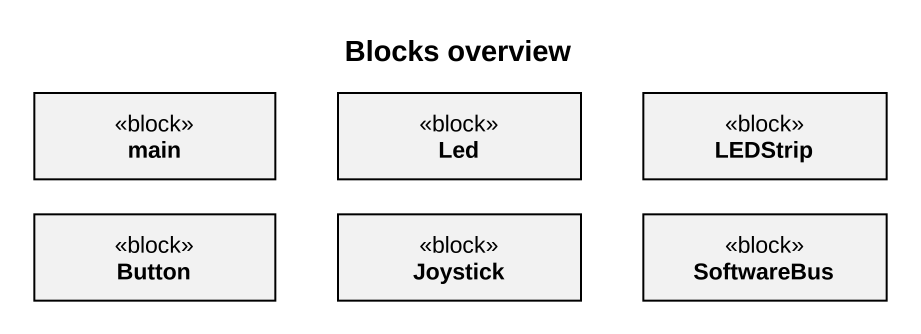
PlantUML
@startuml
title Blocks overview
hide circle
hide empty members
class main <<block>>
class Led <<block>>
class LEDStrip <<block>>
class Button <<block>>
class Joystick <<block>>
class SoftwareBus <<block>>
@enduml
